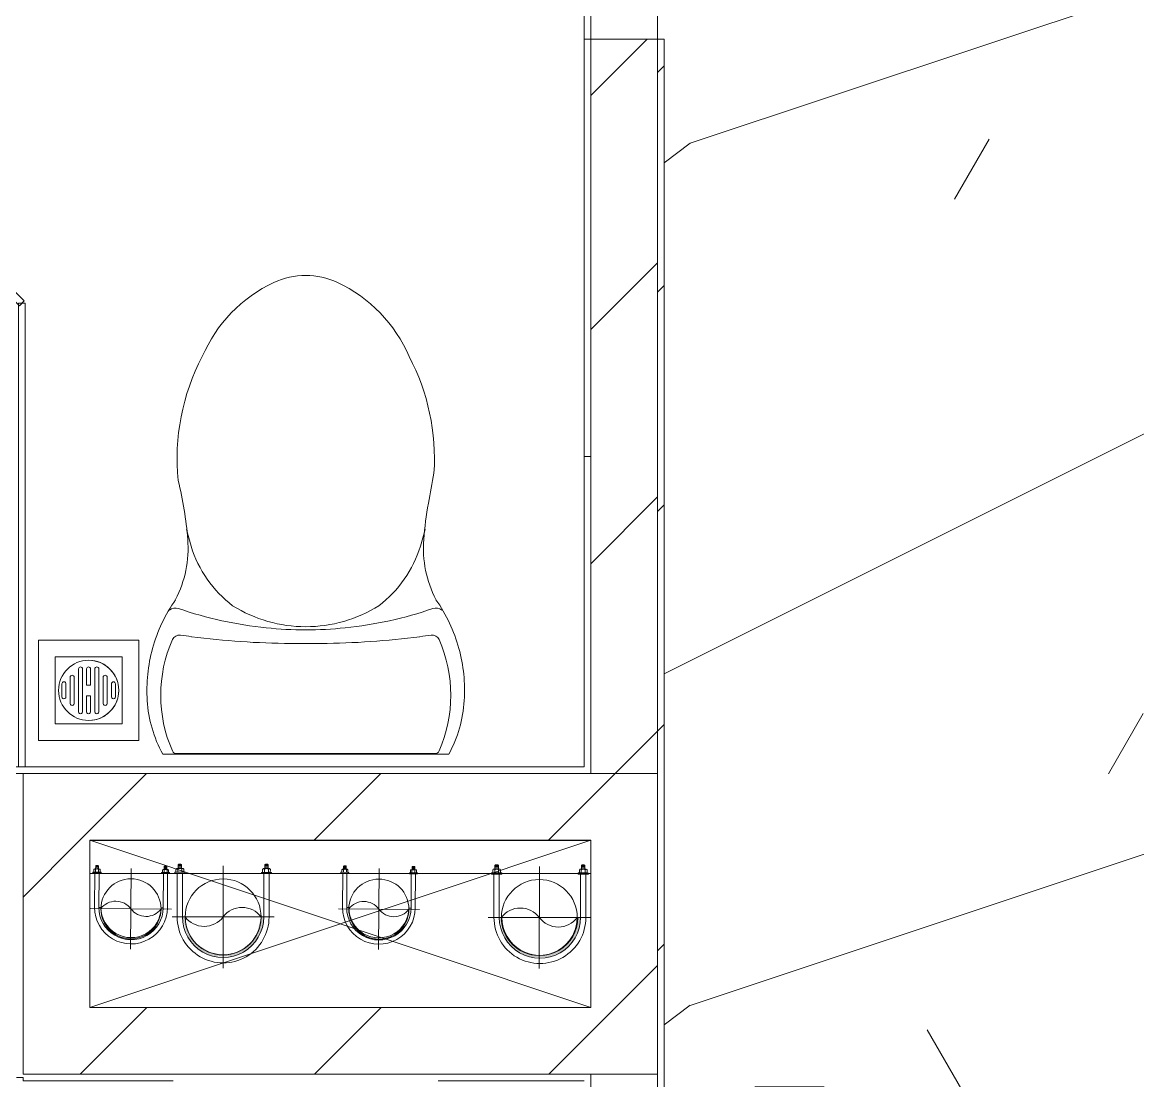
# Model space of a CAD drawing. Header units: millimetres. Extents: x 5121 to 246734, y -48180 to 129206.
# Drawn here: x 104102 to 105771, y 30877 to 32462 of the extents above; entities that cross this region are included whole.
import ezdxf

# ---------------------------------------------------------------- set-up
doc = ezdxf.new("R2010")
doc.units = ezdxf.units.MM
doc.linetypes.add('IMPORT-CENTER _3_', pattern=[10.16, 6.35, -1.27, 1.27, -1.27])
for name, color, linetype, lineweight in [('0-1', 7, 'Continuous', 5), ('0-2', 50, 'Continuous', 9), ('A-DETL-GENF-1', 50, 'Continuous', 9), ('A-DOOR-1', 253, 'Continuous', 9), ('A-DOOR-2', 50, 'Continuous', 9), ('A-FLOR-1', 50, 'Continuous', 9), ('A-FLOR-PATT-1', 9, 'Continuous', 9), ('A-GLAZ-CURT-1', 253, 'Continuous', 9), ('A-GLAZ-CURT-2', 50, 'Continuous', 9), ('A-WALL-1', 250, 'Continuous', 18), ('A-WALL-2', 50, 'Continuous', 9), ('A-WALL-PATT-1', 9, 'Continuous', 9), ('A-WALL-PATT-2', 50, 'Continuous', 9), ('A-WALL-PATT-3', 111, 'Continuous', 9), ('G-IMPT', 8, 'Continuous', 9), ('G-IMPT-2', 8, 'IMPORT-CENTER _3_', 9), ('I-WALL-1', 50, 'Continuous', 9), ('M-EQPM', 50, 'Continuous', 9), ('M-EQPM-1', 253, 'Continuous', 9), ('P-SANR-FIXT-1', 253, 'Continuous', 9)]:
    doc.layers.add(name, color=color, linetype=linetype, lineweight=lineweight)
pattern_1 = [(45, (0, 0), (-175.3625, 175.3625), [])]
pattern_2 = [(0, (0, 0), (1259.84, 314.96), [103.937, -840.943, 103.937, -840.943, -5039.36]), (0, (0, 0), (1259.84, 314.96), [-1889.76, 103.937, -1785.823, 103.937, -840.943, -2204.72]), (0, (0, 0), (1259.84, 314.96), [-4724.4, 103.937, -525.983, 103.937, -1470.863]), (120, (472.44, 157.48), (-902.6834, 933.5734), [103.937, -840.943, 103.937, -5880.303]), (120, (472.44, 157.48), (-902.6834, 933.5734), [-1048.817, -840.943, 103.937, -1785.823, -3149.6]), (120, (472.44, 157.48), (-902.6834, 933.5734), [-3779.52, 103.937, -840.943, 103.937, -2100.783]), (120, (472.44, 157.48), (-902.6834, 933.5734), [-4828.337, -525.983, 103.937, -1470.863]), (240, (629.92, 787.4), (-357.1566, -1248.5334), [103.937, -840.943, 103.937, -5880.303]), (240, (629.92, 787.4), (-357.1566, -1248.5334), [-1048.817, -840.943, 103.937, -1785.823, -3149.6]), (240, (629.92, 787.4), (-357.1566, -1248.5334), [-3779.52, 103.937, -840.943, 103.937, -2100.783]), (240, (629.92, 787.4), (-357.1566, -1248.5334), [-4828.337, -525.983, 103.937, -1470.863])]

# ---------------------------------------------------------------- blocks, each defined once
blk = doc.blocks.new('DOOR_CW_01 CANH MO-PANEL KINH - DIG_02-800x2200-CỬA NHÔM KÍNH-401063-TKCS_MB TỔNG THỂ TẦNG 1')
at = {"layer": 'A-DETL-GENF-1'}
for p, q in [((-347, -182), (-347, -62)), ((-347, -62), (-307, -62)), ((-307, -62), (-307, -182)), ((-307, -182), (-347, -182)), ((-341, -196), (-341, -182)), ((-341, -182), (-313, -182)), ((-313, -182), (-313, -196)), ((-347, -196), (-341, -196)), ((-347, -638), (-347, -196)), ((-307, -196), (-313, -196)), ((-307, -196), (-307, -638)), ((-383.9, -611.2), (-377.3, -615.8)), ((-270.1, -611.2), (-276.7, -615.8)), ((-392, -637), (-392, -716.5)), ((-384, -699.5), (-384, -637)), ((-347, -638), (-341, -638)), ((-341, -652), (-341, -638)), ((-307, -638), (-313, -638)), ((-313, -638), (-313, -652)), ((-270, -699.5), (-270, -637)), ((-262, -637), (-262, -716.5)), ((-307, -652), (-347, -652)), ((-347, -652), (-347, -772)), ((-313, -652), (-341, -652)), ((-307, -772), (-307, -652)), ((-349, -692.2), (-349, -731.8)), ((-347, -692.2), (-349, -692.2)), ((-347, -692.2), (-347, -731.8)), ((-307, -692.2), (-307, -731.8)), ((-307, -692.2), (-305, -692.2)), ((-305, -692.2), (-305, -731.8)), ((-349, -703.5), (-380, -703.5)), ((-305, -703.5), (-274, -703.5)), ((-349, -720.5), (-388, -720.5)), ((-349, -731.8), (-347, -731.8)), ((-305, -731.8), (-307, -731.8)), ((-305, -720.5), (-266, -720.5)), ((-347, -772), (-307, -772))]:
    blk.add_line(p, q, dxfattribs=at)
blk.add_circle((-357, -60), 10, dxfattribs=at)
for centre, radius, start, end in [((-357, -60), 714, 268, 0), ((-347, -637), 45, 145, 180), ((-347, -637), 37, 145, 180), ((-307, -637), 37, 0, 35), ((-307, -637), 45, 360, 35), ((-380, -699.5), 4, 180, 270), ((-274, -699.5), 4, 270, 0), ((-388, -716.5), 4, 180, 270), ((-266, -716.5), 4, 270, 0)]:
    blk.add_arc(centre, radius, start, end, dxfattribs=at)
at = {"layer": 'A-DOOR-2'}
for p, q in [((-400, -50), (-400, 50)), ((-400, 50), (-350, 50)), ((-350, 50), (-350, 0)), ((350, 0), (350, 50)), ((350, 50), (400, 50)), ((400, 50), (400, -50)), ((-360, 0), (-360, -50)), ((-350, 0), (-360, 0)), ((360, 0), (350, 0)), ((360, -50), (360, 0)), ((-360, -50), (-400, -50)), ((-357, -50), (-332, -50)), ((400, -50), (360, -50))]:
    blk.add_line(p, q, dxfattribs=at)
blk = doc.blocks.new('TOILET - TOILET-400871-TKCS_MB TỔNG THỂ TẦNG 1')
at = {"layer": 'P-SANR-FIXT-1'}
for p, q in [((-171.7, 330.3), (-178.6, 355.5)), ((171.7, 330.3), (178.6, 355.5)), ((214.2, 19), (-214.2, 19)), ((194, 19.9), (-194, 19.9))]:
    blk.add_line(p, q, dxfattribs=at)
for centre, radius, start, end in [((0, 624.4), 111.7, 64.7718, 115.2282), ((45.1, 528.6), 217.6, 115.2282, 156.7784), ((-45.1, 528.6), 217.6, 23.2216, 64.7718), ((137.1, 461.2), 329.8, 152.3122, 185.6513), ((-137.1, 461.2), 329.8, 356.3165, 27.6878), ((-1948.3, 805.1), 2171.2, 349.1051, 350.319), ((-719.2, 297.5), 544.3, 4.5441, 13.9464), ((719.2, 297.5), 544.3, 169.7121, 175.4559), ((-343.5, 327.4), 167.3, 332.62, 4.5441), ((343.5, 327.4), 167.3, 175.4559, 207.38), ((-0.4, 384), 179.5, 197.4036, 232.5964), ((0.4, 384), 179.5, 307.4036, 342.5964), ((-4, 115.7), 233.6, 144.7853, 164.7039), ((-195, 224.1), 13.8, 71.0073, 129.3276), ((0.6, 792.1), 586.9, 251.0073, 264.1678), ((0, 416), 206.1, 237.9268, 270), ((0, 416), 206.1, 270, 302.0732), ((-0.6, 792.1), 586.9, 275.8322, 288.9927), ((195, 224.1), 13.8, 50.6724, 108.9927), ((4, 115.7), 233.6, 15.2961, 35.2147), ((0, 786.7), 581.5, 264.1678, 275.8322), ((-9.8, 107.2), 207.3, 156.2862, 203.7138), ((-189.1, 185.5), 11.7, 82.4212, 154.5895), ((178.9, 2951.3), 2778.4, 262.4212, 262.7649), ((-14.3, 1400.4), 1215.6, 262.593, 269.6026), ((0, 3462.8), 3278, 269.6026, 270.3974), ((14.3, 1400.4), 1215.6, 270.3974, 277.407), ((-178.9, 2951.3), 2778.4, 277.2351, 277.5788), ((189.1, 185.5), 11.7, 25.4105, 97.5788), ((9.8, 107.2), 207.3, 336.2862, 23.7138), ((1.9, 114.1), 239.7, 164.7039, 183.5487), ((-1.9, 114.1), 239.7, 356.4513, 15.2961), ((-46.1, 111.1), 191.6, 183.5487, 208.7191), ((46.1, 111.1), 191.6, 331.2809, 356.4513), ((-193.7, 26.4), 6.48, 203.7138, 267.6832), ((193.7, 26.4), 6.48, 272.3168, 336.2862)]:
    blk.add_arc(centre, radius, start, end, dxfattribs=at)
blk = doc.blocks.new('THU NUOC - THU NUOC-V73-TKCS_MB TỔNG THỂ TẦNG 1')
at = {"layer": 'M-EQPM-1'}
for p, q in [((-66.3, -70.6), (-66.3, 79.4)), ((-66.3, 79.4), (83.7, 79.4)), ((83.7, 79.4), (83.7, -70.6)), ((58.7, 54.4), (-41.3, 54.4)), ((-41.3, 54.4), (-41.3, -45.6)), ((58.7, -45.6), (58.7, 54.4)), ((-1.1, 44.5), (18.5, 44.5)), ((18.5, 38.5), (-1.1, 38.5)), ((-23.3, 19.6), (40.9, 19.6)), ((-11, 32.1), (28.5, 32.1)), ((28.5, 26.1), (-11, 26.1)), ((40.9, 13.6), (-23.3, 13.6)), ((-23.3, 7.2), (0.7, 7.2)), ((0.7, 1.2), (-23.3, 1.2)), ((0.7, 7.2), (0.7, 1.2)), ((16.7, 1.2), (16.7, 7.2)), ((16.7, 7.2), (40.9, 7.2)), ((40.9, 1.2), (16.7, 1.2)), ((-23.3, -4.8), (40.9, -4.8)), ((40.9, -10.8), (-23.3, -10.8)), ((-11, -17.3), (28.5, -17.3)), ((28.5, -23.3), (-11, -23.3)), ((-1.1, -29.6), (18.5, -29.6)), ((-41.3, -45.6), (58.7, -45.6)), ((18.5, -35.6), (-1.1, -35.6)), ((83.7, -70.6), (-66.3, -70.6))]:
    blk.add_line(p, q, dxfattribs=at)
for centre, radius, start, end in [((8.7, 4.4), 45, 0, 180), ((8.7, 4.4), 45, 360, 180), ((-1.1, 41.5), 3, 90, 270), ((18.5, 41.5), 3, 270, 90), ((-23.3, 16.6), 3, 90, 270), ((-11, 29.1), 3, 90, 270), ((28.5, 29.1), 3, 270, 90), ((40.9, 16.6), 3, 270, 90), ((8.7, 4.4), 45, 180, 0), ((8.7, 4.4), 45, 180, 360), ((-23.3, 4.2), 3, 90, 270), ((40.9, 4.2), 3, 270, 90), ((-23.3, -7.8), 3, 90, 270), ((40.9, -7.8), 3, 270, 90), ((-11, -20.3), 3, 90, 270), ((-1.1, -32.6), 3, 90, 270), ((18.5, -32.6), 3, 270, 90), ((28.5, -20.3), 3, 270, 90)]:
    blk.add_arc(centre, radius, start, end, dxfattribs=at)
blk = doc.blocks.new('System Panel - Glazed-580250-TKCS_MB TỔNG THỂ TẦNG 1')
at = {"layer": 'A-GLAZ-CURT-2'}
for p, q in [((350.6, 5), (-350.6, 5)), ((-350.6, 5), (-350.6, -5)), ((350.6, -5), (350.6, 5)), ((-350.6, -5), (350.6, -5))]:
    blk.add_line(p, q, dxfattribs=at)
blk = doc.blocks.new('System Panel - Glazed-917855-TKCS_MB TỔNG THỂ TẦNG 1')
at = {"layer": 'A-GLAZ-CURT-2'}
for p, q in [((347.1, 5), (-347.1, 5)), ((-347.1, 5), (-347.1, -5)), ((347.1, -5), (347.1, 5)), ((-347.1, -5), (347.1, -5))]:
    blk.add_line(p, q, dxfattribs=at)
blk = doc.blocks.new('NCV_TKTC_TANG 1_rvt-1-TKCS_MB TỔNG THỂ TẦNG 1')
at = {"layer": 'A-FLOR-PATT-1'}
h = blk.add_hatch(dxfattribs=at)
h.set_pattern_fill('FP_5', color=256, style=0, pattern_type=2)
h.set_pattern_definition([(0, (0, 0), (2519.68, 629.92), [103.937, -1785.823, 103.937, -1785.823, -10078.72]), (0, (0, 0), (2519.68, 629.92), [-3779.52, 103.937, -3675.583, 103.937, -1785.823, -4409.44]), (0, (0, 0), (2519.68, 629.92), [-9448.8, 103.937, -1155.903, 103.937, -3045.663]), (120, (944.9, 314.96), (-1805.3667, 1867.147), [103.937, -1785.823, 103.937, -11864.543]), (120, (944.9, 314.96), (-1805.3667, 1867.147), [-1993.697, -1785.823, 103.937, -3675.583, -6299.2]), (120, (944.9, 314.96), (-1805.3667, 1867.147), [-7559.04, 103.937, -1785.823, 103.937, -4305.503]), (120, (944.9, 314.96), (-1805.3667, 1867.147), [-9552.737, -1155.903, 103.937, -3045.663]), (240, (1259.84, 1574.8), (-714.3133, -2497.067), [103.937, -1785.823, 103.937, -11864.543]), (240, (1259.84, 1574.8), (-714.3133, -2497.067), [-1993.697, -1785.823, 103.937, -3675.583, -6299.2]), (240, (1259.84, 1574.8), (-714.3133, -2497.067), [-7559.04, 103.937, -1785.823, 103.937, -4305.503]), (240, (1259.84, 1574.8), (-714.3133, -2497.067), [-9552.737, -1155.903, 103.937, -3045.663])])
h.paths.add_polyline_path([(105062.6, 28936.9), (108042.6, 28936.9), (108042.6, 29677.1), (107592.2, 29677.1), (107592.2, 30127.1), (106090.9, 30128.8), (106066.3, 30134.5), (106048.1, 30142), (106025.1, 30159.7), (106007.5, 30182.7), (105996.4, 30209.5), (105992.6, 30238.2), (105992.6, 31665.7), (105996.4, 31694.4), (106007.5, 31721.2), (106025.1, 31744.2), (106048.1, 31761.9), (106074.9, 31773), (106103.7, 31776.8), (107592.2, 31776.8), (107592.2, 32226.8), (107917.6, 32226.9), (107917.6, 32776.9), (106467.6, 32776.9), (106467.6, 33326.9), (105062.6, 33326.9), (105062.6, 33236.9), (105052.6, 33236.9), (105052.6, 32436.9), (105062.6, 32436.9), (105062.6, 28946.9)])
h = blk.add_hatch(dxfattribs=at)
h.set_pattern_fill('FP_4', color=256, style=0, pattern_type=2)
h.set_pattern_definition([(216.87, (516.46, 1291.15), (3873.4454, 2582.3069), [645.575, -5810.175]), (206.565, (1291.15, 903.8), (-1291.1515, -1291.1492), [1443.55, -1443.55]), (198.435, (1291.15, 258.23), (-2582.2983, -1291.1527), [816.596, -3266.38])])
h.paths.add_polyline_path([(105062.6, 28936.9), (108042.6, 28936.9), (108042.6, 29677.1), (107592.2, 29677.1), (107592.2, 30127.1), (106090.9, 30128.8), (106066.3, 30134.5), (106048.1, 30142), (106025.1, 30159.7), (106007.5, 30182.7), (105996.4, 30209.5), (105992.6, 30238.2), (105992.6, 31665.7), (105996.4, 31694.4), (106007.5, 31721.2), (106025.1, 31744.2), (106048.1, 31761.9), (106074.9, 31773), (106103.7, 31776.8), (107592.2, 31776.8), (107592.2, 32226.8), (107917.6, 32226.9), (107917.6, 32776.9), (106467.6, 32776.9), (106467.6, 33326.9), (105062.6, 33326.9), (105062.6, 33236.9), (105052.6, 33236.9), (105052.6, 32436.9), (105062.6, 32436.9), (105062.6, 28946.9)])
at = {"layer": 'A-WALL-PATT-1'}
h = blk.add_hatch(dxfattribs=at)
h.set_pattern_fill('FP_11', color=256, style=0, pattern_type=2)
h.set_pattern_definition(pattern_2)
h.paths.add_polyline_path([(104952.6, 31336.9), (104952.6, 32436.9), (104942.6, 32436.9), (104942.6, 31336.9)])
h.paths.add_polyline_path([(104942.6, 33236.9), (104952.6, 33236.9), (104952.6, 33336.9), (104942.6, 33336.9), (104942.6, 33244.9)])
h = blk.add_hatch(dxfattribs=at)
h.set_pattern_fill('FP_2', color=256, style=0, pattern_type=2)
h.set_pattern_definition(pattern_1)
h.paths.add_polyline_path([(104952.6, 31336.9), (105052.6, 31336.9), (105052.6, 32436.9), (104952.6, 32436.9), (104952.6, 31504.8)])
h.paths.add_polyline_path([(105052.6, 33236.9), (105052.6, 33336.9), (104952.6, 33336.9), (104952.6, 33236.9), (105040.3, 33236.9)])
h = blk.add_hatch(dxfattribs=at)
h.set_pattern_fill('FP_11', color=256, style=0, pattern_type=2)
h.set_pattern_definition(pattern_2)
h.paths.add_polyline_path([(104202.6, 31336.9), (104942.6, 31336.9), (104940.5, 31346.9), (103152.6, 31346.9), (103152.6, 31336.9), (104152.6, 31336.9)])
h = blk.add_hatch(dxfattribs=at)
h.set_pattern_fill('FP_2', color=256, style=0, pattern_type=2)
h.set_pattern_definition(pattern_1)
h.paths.add_polyline_path([(105049.2, 28936.9), (105052.6, 28936.9), (105052.6, 30886.9), (104952.6, 30886.9), (104952.6, 28936.9), (105048.7, 28936.9)])
at = {"layer": 'A-WALL-PATT-2'}
h = blk.add_hatch(dxfattribs=at)
h.set_pattern_fill('FP_10', color=256, style=0, pattern_type=2)
h.set_pattern_definition([(45, (0, 0), (-164.40233, 164.40233), [])])
h.paths.add_polyline_path([(105052.6, 28936.9), (105062.6, 28936.9), (105062.6, 32436.9), (105052.6, 32436.9), (105052.6, 28946.9)])
h.paths.add_polyline_path([(105053.4, 33236.9), (105062.6, 33236.9), (105062.6, 33336.9), (105052.6, 33336.9), (105052.6, 33236.9)])
at = {"layer": 'A-FLOR-1'}
blk.add_line((104102.6, 31226.9), (104102.6, 31236.9), dxfattribs=at)
at = {"layer": 'A-WALL-1'}
for p, q in [((104942.6, 32436.9), (104942.6, 31346.9)), ((104952.6, 32436.9), (104942.6, 32436.9)), ((105062.6, 32436.9), (105052.6, 32436.9)), ((105062.6, 28946.9), (105062.6, 32436.9)), ((104942.6, 31346.9), (103162.6, 31346.9)), ((103252.6, 31336.9), (104942.6, 31336.9)), ((104942.6, 31336.9), (104952.6, 31336.9)), ((104952.6, 31336.9), (105052.6, 31336.9)), ((105052.6, 31336.9), (105052.6, 28936.9)), ((104102.6, 30886.9), (104102.6, 31226.9)), ((104092.6, 30881.9), (104102.6, 30881.9)), ((104942.6, 30886.9), (104102.6, 30886.9)), ((104102.6, 30881.9), (104102.6, 30876.9)), ((104952.6, 30886.9), (104952.6, 28936.9)), ((105052.6, 30886.9), (104952.6, 30886.9)), ((105052.6, 28936.9), (105052.6, 30886.9)), ((104102.6, 30876.9), (104327.5, 30876.9)), ((104724.4, 30876.9), (104942.6, 30876.9))]:
    blk.add_line(p, q, dxfattribs=at)
at = {"layer": 'A-WALL-2'}
for p, q in [((104952.6, 32436.9), (104952.6, 31336.9)), ((104952.6, 31336.9), (104952.6, 32436.9)), ((105052.6, 31336.9), (105052.6, 32436.9)), ((105052.6, 32436.9), (105052.6, 31336.9))]:
    blk.add_line(p, q, dxfattribs=at)
at = {"layer": 'I-WALL-1'}
blk.add_line((104942.6, 32436.9), (104942.6, 33236.9), dxfattribs=at)
at = {"layer": 'A-DOOR-1', "rotation": 270.0000000000004}
blk.add_blockref('DOOR_CW_01 CANH MO-PANEL KINH - DIG_02-800x2200-CỬA NHÔM KÍNH-401063-TKCS_MB TỔNG THỂ TẦNG 1', (105002.6, 32836.9), dxfattribs=at)
at = {"layer": 'A-GLAZ-CURT-1'}
for name, p, rotation in [('System Panel - Glazed-580250-TKCS_MB TỔNG THỂ TẦNG 1', (103853, 32289), 315), ('System Panel - Glazed-917855-TKCS_MB TỔNG THỂ TẦNG 1', (104100.9, 31694), 270.0000000000007)]:
    blk.add_blockref(name, p, dxfattribs=dict(at, rotation=rotation))
at = {"layer": 'M-EQPM-1', "rotation": 270.0000000000001}
blk.add_blockref('THU NUOC - THU NUOC-V73-TKCS_MB TỔNG THỂ TẦNG 1', (104196.5, 31470.2), dxfattribs=at)
at = {"layer": 'P-SANR-FIXT-1'}
blk.add_blockref('TOILET - TOILET-400871-TKCS_MB TỔNG THỂ TẦNG 1', (104525.9, 31346.9), dxfattribs=at)
blk = doc.blocks.new('TKTC_XREF_251221_MB TANG 1 - TKTC_XREF_260130_MB TANG 1_dwg_CUM U_DN100-V204-TKCS_MB TỔNG THỂ TẦNG 1')
at = {"layer": 'G-IMPT'}
for p, q in [((-79.1, 66.6), (-79.1, 63.4)), ((-76.6, 66.6), (-76.6, 63.4)), ((-74.6, 66.6), (-74.6, 63.4)), ((-72.7, 69.3), (-72.7, 60.7)), ((-66.9, 67.9), (-71.7, 67.9)), ((-65, 69), (0, 69)), ((-66.9, 62.1), (-71.7, 62.1)), ((-79.1, -63.4), (-79.1, -66.6)), ((-76.6, -63.4), (-76.6, -66.6)), ((-74.6, -63.4), (-74.6, -66.6)), ((-72.7, -60.7), (-72.7, -69.3)), ((-66.9, -62.1), (-71.7, -62.1)), ((-66.9, -67.9), (-71.7, -67.9)), ((-65, -69), (0, -69))]:
    blk.add_line(p, q, dxfattribs=at)
at = {"layer": 'G-IMPT', "flags": 128}
for points in [[(-72.7, 67.6), (-78.1, 67.6), (-78.1, 62.4), (-72.7, 62.4)], [(-71.7, 59.2), (-66.9, 59.2), (-66.9, 70.8), (-71.7, 70.8)], [(-66.9, 70.8), (-66.9, 72.7), (-65, 72.7), (-65, 57.3), (-66.9, 57.3), (-66.9, 59.2)], [(-65, 61), (0, 61), (0, 57)], [(-72.7, -62.4), (-78.1, -62.4), (-78.1, -67.6), (-72.7, -67.6)], [(-71.7, -70.8), (-66.9, -70.8), (-66.9, -59.2), (-71.7, -59.2)], [(-66.9, -59.2), (-66.9, -57.3), (-65, -57.3), (-65, -72.7), (-66.9, -72.7), (-66.9, -70.8)], [(-65, -61), (0, -61), (0, -57)]]:
    blk.add_lwpolyline(points, dxfattribs=at)
at = {"layer": 'G-IMPT'}
for centre, radius, start, end in [((-78.1, 66.6), 0.96, 90, 180), ((-71.1, 69.3), 1.56, 112.6199, 247.3801), ((-67.9, 65), 4.8, 143.1301, 216.8699), ((0, 0), 69, 270, 90), ((-78.1, 63.4), 0.96, 180, 270), ((-71.1, 60.7), 1.56, 112.6199, 247.3801), ((0, 0), 61, 270, 90), ((0, 0), 57, 270, 90), ((-78.1, -63.4), 0.96, 90, 180), ((-71.1, -60.7), 1.56, 112.6199, 247.3801), ((-67.9, -65), 4.8, 143.1301, 216.8699), ((-78.1, -66.6), 0.96, 180, 270), ((-71.1, -69.3), 1.56, 112.6199, 247.3801)]:
    blk.add_arc(centre, radius, start, end, dxfattribs=at)
blk = doc.blocks.new('TKTC_XREF_251221_MB TANG 1 - TKTC_XREF_260130_MB TANG 1_dwg_$cc-V205-TKCS_MB TỔNG THỂ TẦNG 1')
at = {"layer": 'G-IMPT'}
blk.add_circle((0, 0), 0.5, dxfattribs=at)
for centre, radius, start, end in [((0, 0), 0.5, 90, 270), ((0.188, 0.25), 0.313, 126.8699, 233.1301), ((-0.188, -0.25), 0.313, 306.8699, 53.1301)]:
    blk.add_arc(centre, radius, start, end, dxfattribs=at)
at = {"layer": 'G-IMPT-2'}
for p, q in [((0, -0.673), (0, 0.673)), ((-0.673, 0), (0.673, 0))]:
    blk.add_line(p, q, dxfattribs=at)
blk = doc.blocks.new('TKTC_XREF_251221_MB TANG 1 - TKTC_XREF_260130_MB TANG 1_dwg_$cc-4202114-TKCS_MB TỔNG THỂ TẦNG 1')
at = {"layer": 'G-IMPT'}
blk.add_circle((0, 0), 0.5, dxfattribs=at)
for centre, radius, start, end in [((0, 0), 0.5, 90, 270), ((0.188, 0.25), 0.313, 126.8699, 233.1301), ((-0.188, -0.25), 0.313, 306.8699, 53.1301)]:
    blk.add_arc(centre, radius, start, end, dxfattribs=at)
at = {"layer": 'G-IMPT-2'}
for p, q in [((0, -0.673), (0, 0.673)), ((-0.673, 0), (0.673, 0))]:
    blk.add_line(p, q, dxfattribs=at)
blk = doc.blocks.new('TKTC_XREF_251221_MB TANG 1 - TKTC_XREF_260130_MB TANG 1_dwg_CUM U_DN100-4202115-TKCS_MB TỔNG THỂ TẦNG 1')
at = {"layer": 'G-IMPT'}
blk.add_hatch(color=256, dxfattribs=at).paths.add_polyline_path([(0, -61), (0.5, -56.9), (25.7, -50.5), (36.6, -43.1), (47.8, -30.5), (54.6, -15.8), (55.1, -14.8), (57, 0), (52.8, 20.1), (43.1, 36.6), (30.5, 47.8), (15.8, 54.6), (14.8, 55.1), (0, 58.9), (0, 61), (28.5, 53.7), (40.3, 45.3), (49.4, 35), (55.1, 25.1), (59.4, 11.9), (59.4, -11.9), (53.7, -28.5), (45.3, -40.3), (35, -49.4), (25.1, -55.1), (14.8, -59.1), (0.5, -60.9)])
for p, q in [((-72.7, 69.3), (-72.7, 60.7)), ((-66.9, 67.9), (-71.7, 67.9)), ((-65, 69), (0, 69)), ((-79.1, 66.6), (-79.1, 63.4)), ((-76.6, 66.6), (-76.6, 63.4)), ((-74.6, 66.6), (-74.6, 63.4)), ((-66.9, 62.1), (-71.7, 62.1)), ((-79.1, -63.4), (-79.1, -66.6)), ((-76.6, -63.4), (-76.6, -66.6)), ((-74.6, -63.4), (-74.6, -66.6)), ((-72.7, -60.7), (-72.7, -69.3)), ((-66.9, -62.1), (-71.7, -62.1)), ((-66.9, -67.9), (-71.7, -67.9)), ((-65, -69), (0, -69))]:
    blk.add_line(p, q, dxfattribs=at)
at = {"layer": 'G-IMPT', "flags": 128}
for points in [[(-72.7, 67.6), (-78.1, 67.6), (-78.1, 62.4), (-72.7, 62.4)], [(-71.7, 59.2), (-66.9, 59.2), (-66.9, 70.8), (-71.7, 70.8)], [(-66.9, 70.8), (-66.9, 72.7), (-65, 72.7), (-65, 57.3), (-66.9, 57.3), (-66.9, 59.2)], [(-65, 61), (0, 61), (0, 57)], [(-72.7, -62.4), (-78.1, -62.4), (-78.1, -67.6), (-72.7, -67.6)], [(-71.7, -70.8), (-66.9, -70.8), (-66.9, -59.2), (-71.7, -59.2)], [(-66.9, -59.2), (-66.9, -57.3), (-65, -57.3), (-65, -72.7), (-66.9, -72.7), (-66.9, -70.8)], [(-65, -61), (0, -61), (0, -57)]]:
    blk.add_lwpolyline(points, dxfattribs=at)
at = {"layer": 'G-IMPT'}
for centre, radius, start, end in [((-78.1, 66.6), 0.96, 90, 180), ((-71.1, 69.3), 1.56, 112.6199, 247.3801), ((-67.9, 65), 4.8, 143.1301, 216.8699), ((0, 0), 69, 270, 90), ((-78.1, 63.4), 0.96, 180, 270), ((-71.1, 60.7), 1.56, 112.6199, 247.3801), ((0, 0), 61, 270, 90), ((0, 0), 57, 270, 90), ((-78.1, -63.4), 0.96, 90, 180), ((-78.1, -66.6), 0.96, 180, 270), ((-71.1, -60.7), 1.56, 112.6199, 247.3801), ((-67.9, -65), 4.8, 143.1301, 216.8699), ((-71.1, -69.3), 1.56, 112.6199, 247.3801)]:
    blk.add_arc(centre, radius, start, end, dxfattribs=at)
blk = doc.blocks.new('TKTC_XREF_251221_MB TANG 1 - TKTC_XREF_260130_MB TANG 1_dwg_$cc-V203-TKCS_MB TỔNG THỂ TẦNG 1')
at = {"layer": 'G-IMPT'}
blk.add_circle((0, 0), 0.5, dxfattribs=at)
for centre, radius, start, end in [((0, 0), 0.5, 90, 270), ((0.188, 0.25), 0.313, 126.8699, 233.1301), ((-0.188, -0.25), 0.313, 306.8699, 53.1301)]:
    blk.add_arc(centre, radius, start, end, dxfattribs=at)
at = {"layer": 'G-IMPT-2'}
for p, q in [((0, -0.673), (0, 0.673)), ((-0.673, 0), (0.673, 0))]:
    blk.add_line(p, q, dxfattribs=at)
blk = doc.blocks.new('TKTC_XREF_251221_MB TANG 1 - TKTC_XREF_260130_MB TANG 1_dwg_$cc-4202116-TKCS_MB TỔNG THỂ TẦNG 1')
at = {"layer": 'G-IMPT'}
blk.add_circle((0, 0), 0.5, dxfattribs=at)
for centre, radius, start, end in [((0, 0), 0.5, 90, 270), ((0.188, 0.25), 0.313, 126.8699, 233.1301), ((-0.188, -0.25), 0.313, 306.8699, 53.1301)]:
    blk.add_arc(centre, radius, start, end, dxfattribs=at)
at = {"layer": 'G-IMPT-2'}
for p, q in [((0, -0.673), (0, 0.673)), ((-0.673, 0), (0.673, 0))]:
    blk.add_line(p, q, dxfattribs=at)
blk = doc.blocks.new('TKTC_XREF_251221_MB TANG 1 - TKTC_XREF_260130_MB TANG 1_dwg-4202109-TKCS_MB TỔNG THỂ TẦNG 1')
at = {"layer": 'G-IMPT', "flags": 128}
for points in [[(-98199, -370122.4), (-98199.1, -370110.2), (-98949, -370110.2)], [(-98949, -370150.2), (-98949, -370159.4), (-98199, -370159.4)]]:
    blk.add_lwpolyline(points, dxfattribs=at)
at = {"extrusion": (0, 0, -1)}
for name, p, xscale, yscale, zscale, rotation in [('TKTC_XREF_251221_MB TANG 1 - TKTC_XREF_260130_MB TANG 1_dwg_$cc-V205-TKCS_MB TỔNG THỂ TẦNG 1', (98887.5, -370212.3), 90.0000000000512, 90.0000000000512, -90.0000000000512, 90.41977899777648), ('TKTC_XREF_251221_MB TANG 1 - TKTC_XREF_260130_MB TANG 1_dwg_CUM U_DN100-4202115-TKCS_MB TỔNG THỂ TẦNG 1', (98749.5, -370224.4), 0.9974999999999966, 0.9974999999999966, -0.9974999999999966, 270.0467435564909), ('TKTC_XREF_251221_MB TANG 1 - TKTC_XREF_260130_MB TANG 1_dwg_$cc-4202116-TKCS_MB TỔNG THỂ TẦNG 1', (98516.3, -370212.7), 90.0000000000512, 90.0000000000512, -90.0000000000512, 90.41977899777648), ('TKTC_XREF_251221_MB TANG 1 - TKTC_XREF_260130_MB TANG 1_dwg_$cc-V203-TKCS_MB TỔNG THỂ TẦNG 1', (98276.1, -370225.3), 113.7150000000092, 113.7150000000092, -113.7150000000092, 90.04476088158574), ('TKTC_XREF_251221_MB TANG 1 - TKTC_XREF_260130_MB TANG 1_dwg_CUM U_DN100-4202115-TKCS_MB TỔNG THỂ TẦNG 1', (98275.2, -370225.3), 0.9975000000000005, 0.9975000000000005, -0.9975000000000006, 270.0467435561337)]:
    blk.add_blockref(name, p, dxfattribs=dict(at, xscale=xscale, yscale=yscale, zscale=zscale, rotation=rotation))
for name, p, xscale, yscale, zscale, rotation in [('TKTC_XREF_251221_MB TANG 1 - TKTC_XREF_260130_MB TANG 1_dwg_CUM U_DN100-V204-TKCS_MB TỔNG THỂ TẦNG 1', (-98887.4, -370210.4), 0.7894736842105241, 0.7894736842105241, 0.7894736842105241, 269.580221000629), ('TKTC_XREF_251221_MB TANG 1 - TKTC_XREF_260130_MB TANG 1_dwg_$cc-4202114-TKCS_MB TỔNG THỂ TẦNG 1', (-98749.5, -370224.4), 113.7150000000092, 113.7150000000092, 113.7150000000092, 89.95325644590794), ('TKTC_XREF_251221_MB TANG 1 - TKTC_XREF_260130_MB TANG 1_dwg_CUM U_DN100-V204-TKCS_MB TỔNG THỂ TẦNG 1', (-98516.3, -370210.8), 0.7894736842105241, 0.7894736842105241, 0.7894736842105241, 269.580221000629)]:
    blk.add_blockref(name, p, dxfattribs=dict(xscale=xscale, yscale=yscale, zscale=zscale, rotation=rotation))
blk = doc.blocks.new('TKTC_XREF_251221_MB TANG 1 - TKTC_XREF_251221_MB TANG 1-2038492-TKCS_MB TỔNG THỂ TẦNG 1')
blk.add_blockref('TKTC_XREF_251221_MB TANG 1 - TKTC_XREF_260130_MB TANG 1_dwg-4202109-TKCS_MB TỔNG THỂ TẦNG 1', (169499.1, 384109.7))

msp = doc.modelspace()

# ---------------------------------------------------------------- hatches: boundary and pattern name
at = {"layer": 'A-WALL-PATT-3'}
h = msp.add_hatch(dxfattribs=at)
h.set_pattern_fill('FP_1', color=256, style=0, pattern_type=2)
h.set_pattern_definition(pattern_1)
h.paths.add_polyline_path([(104943.5, 31236.9), (105052.6, 31236.9), (105052.6, 31336.9), (104102.6, 31336.9), (104102.6, 31236.9), (104514.7, 31236.9)])
h = msp.add_hatch(dxfattribs=at)
h.set_pattern_fill('FP_1', color=256, style=0, pattern_type=2)
h.set_pattern_definition(pattern_1)
h.paths.add_polyline_path([(104102.6, 30886.5), (104202.6, 30886.9), (104202.6, 31236.9), (104102.6, 31236.9), (104102.6, 30886.9)])
h = msp.add_hatch(dxfattribs=at)
h.set_pattern_fill('FP_1', color=256, style=0, pattern_type=2)
h.set_pattern_definition(pattern_1)
h.paths.add_polyline_path([(105049.4, 30986.5), (105052.6, 30986.5), (105051.7, 31236.9), (104952.6, 31236.9), (104952.6, 30986.5), (104963.1, 30986.5)])
h = msp.add_hatch(dxfattribs=at)
h.set_pattern_fill('FP_1', color=256, style=0, pattern_type=2)
h.set_pattern_definition(pattern_1)
h.paths.add_polyline_path([(104242.2, 30886.5), (105052.6, 30886.9), (105049.4, 30986.5), (104202.6, 30986.5), (104202.6, 30886.5)])

# ---------------------------------------------------------------- linework, layer by layer
at = {"layer": '0-2'}
for p, q in [((104202.6, 30986.5), (104952.6, 31236.9)), ((104202.6, 31236.9), (104952.6, 30986.5))]:
    msp.add_line(p, q, dxfattribs=at)
at = {"layer": 'A-WALL-1'}
for p, q in [((105052.6, 31336.9), (104102.6, 31336.9)), ((104102.6, 31336.9), (104102.6, 30886.5)), ((105052.6, 30886.5), (105052.6, 31336.9)), ((104202.6, 31236.9), (104952.6, 31236.9)), ((104202.6, 30986.5), (104202.6, 31236.9)), ((104952.6, 31236.9), (104952.6, 30986.5)), ((104952.6, 30986.5), (104202.6, 30986.5)), ((104102.6, 30886.5), (105052.6, 30886.5))]:
    msp.add_line(p, q, dxfattribs=at)

# ---------------------------------------------------------------- block references
at = {"layer": '0-1'}
msp.add_blockref('NCV_TKTC_TANG 1_rvt-1-TKCS_MB TỔNG THỂ TẦNG 1', (0, 0), dxfattribs=at)
at = {"layer": 'M-EQPM'}
msp.add_blockref('TKTC_XREF_251221_MB TANG 1 - TKTC_XREF_251221_MB TANG 1-2038492-TKCS_MB TỔNG THỂ TẦNG 1', (33652.6, 17236.9), dxfattribs=at)

doc.saveas('drawing.dxf')
